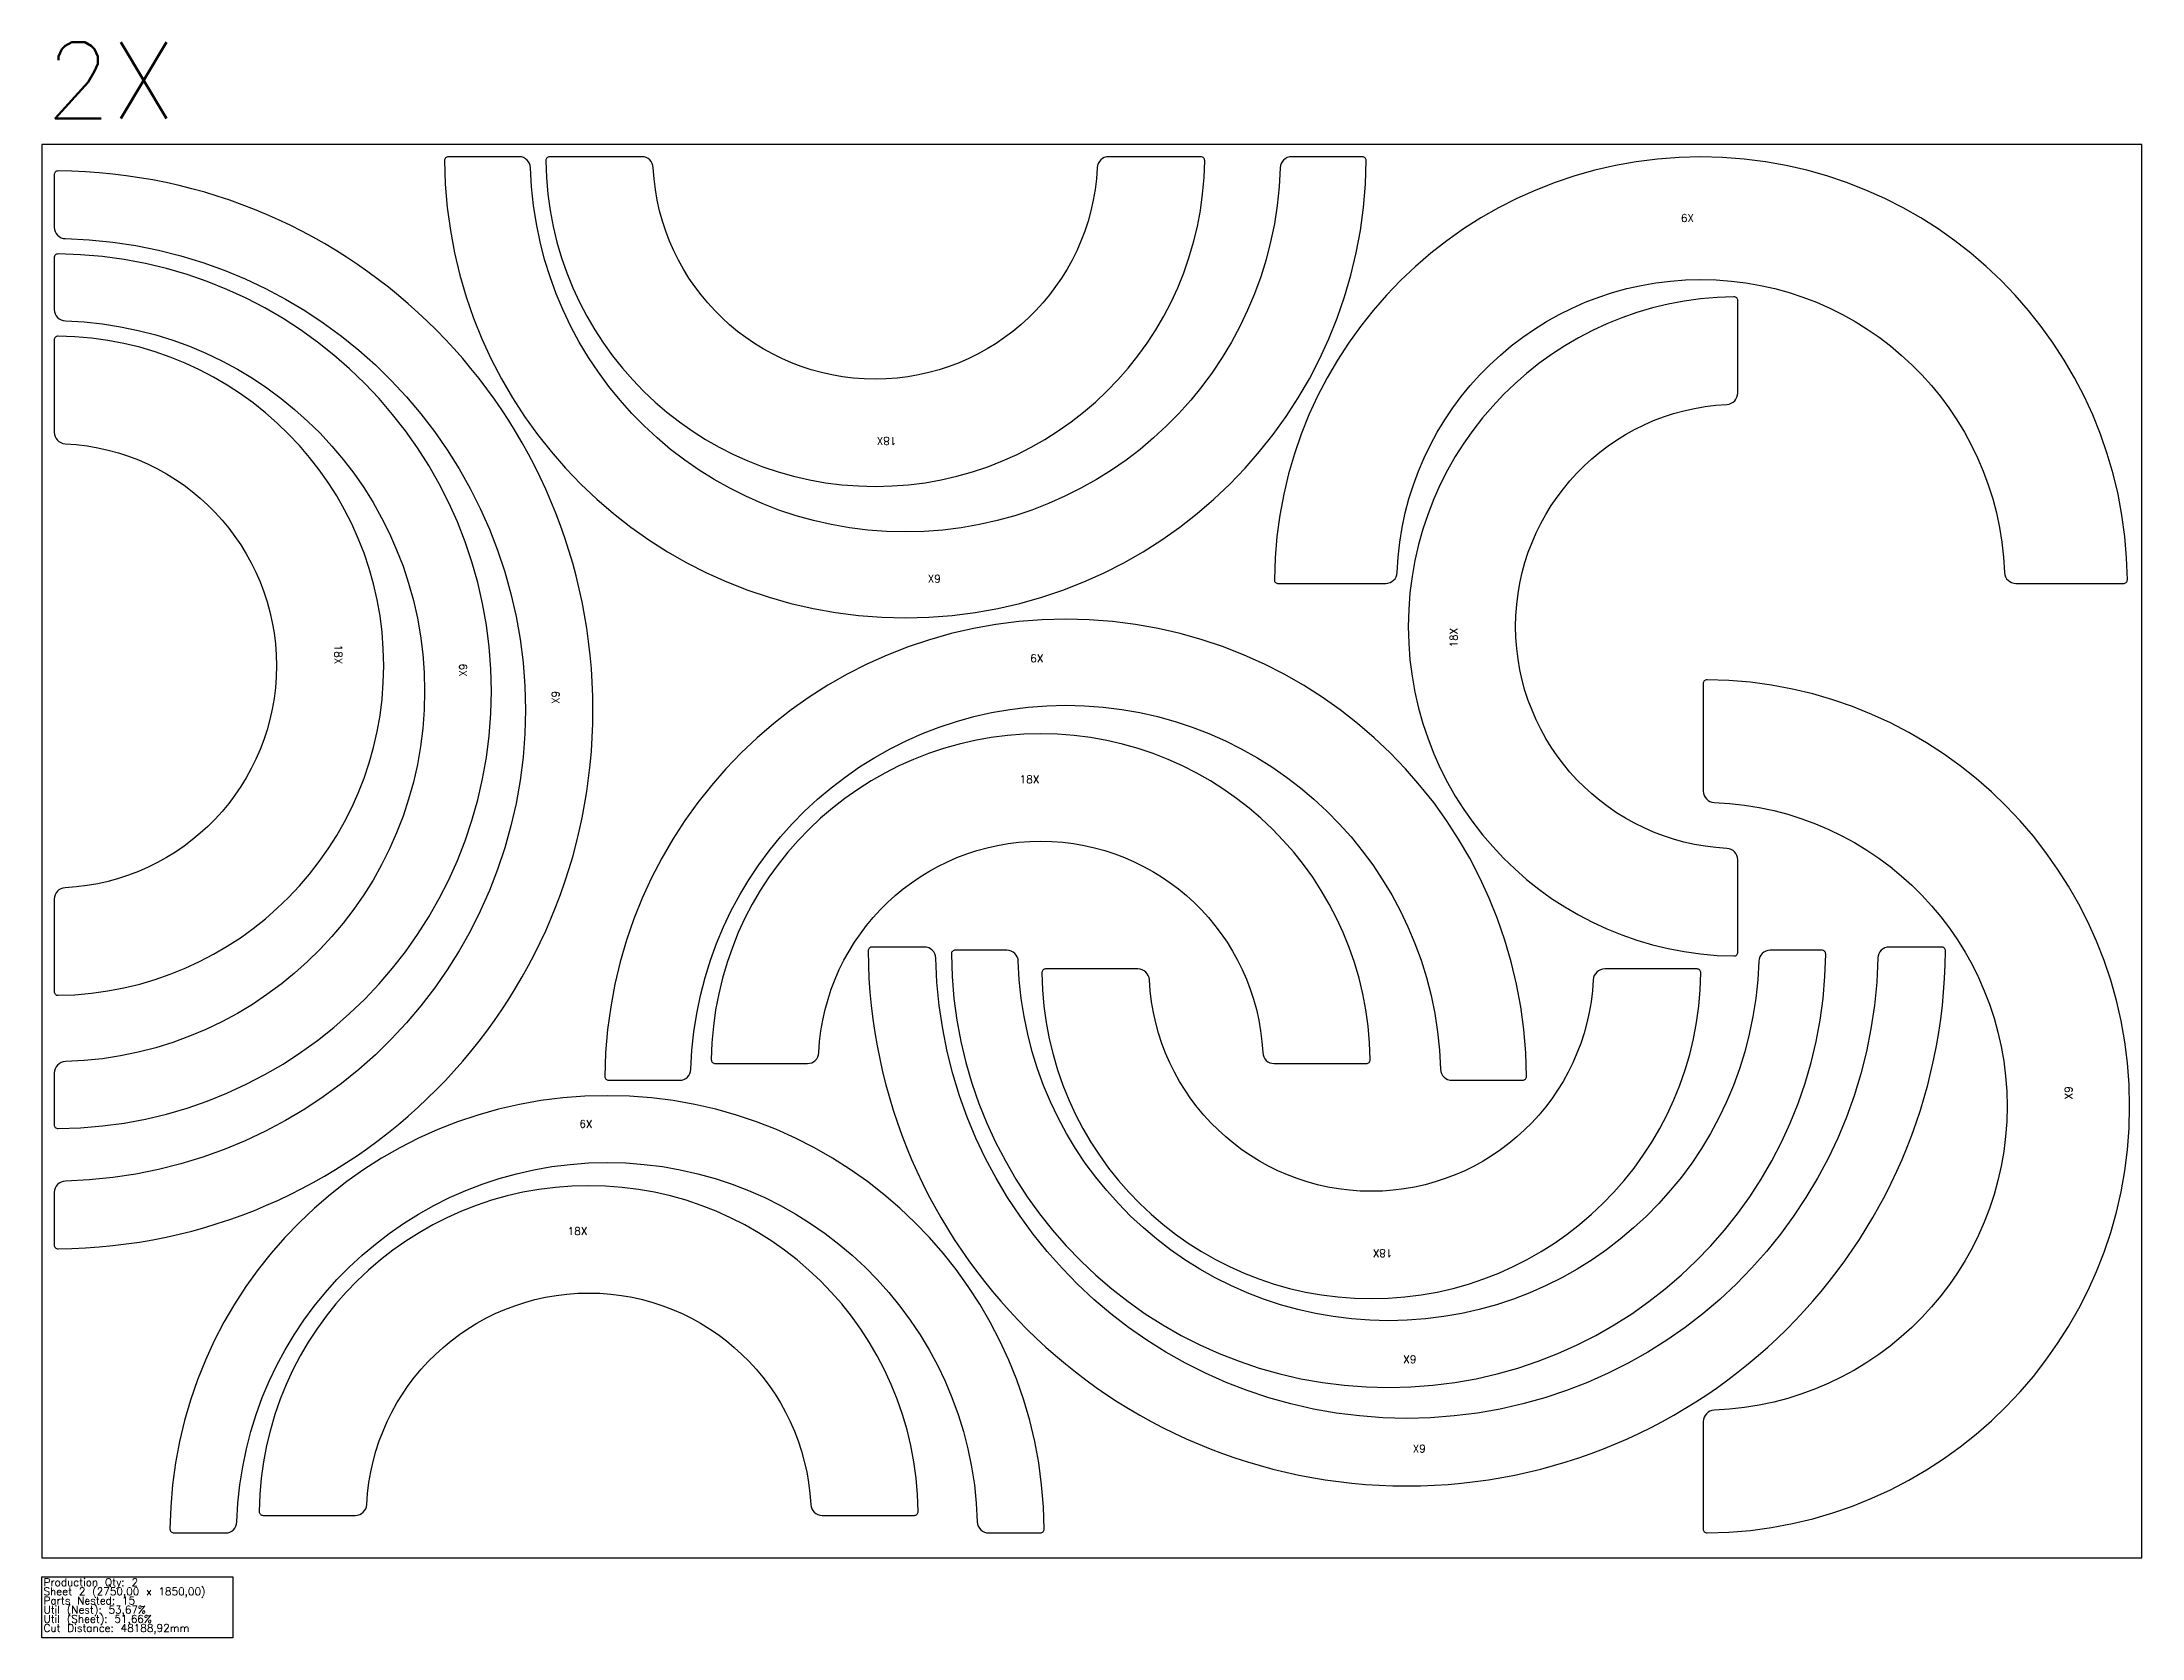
# Model space of a CAD drawing. Header units: millimetres. Extents: x 0 to 8488, y -105 to 2061.
# Drawn here: x 2888 to 5638, y -105 to 1984 of the extents above; entities that cross this region are included whole.
import ezdxf

# ---------------------------------------------------------------- set-up
doc = ezdxf.new("R2010")
doc.units = ezdxf.units.MM
for name, color, linetype in [('--NestedParts--', 7, 'Continuous'), ('sheet', 24, 'Continuous'), ('Stats', 7, 'Continuous'), ('Texto', 7, 'Continuous')]:
    doc.layers.add(name, color=color, linetype=linetype)
doc.styles.get("Standard").update_dxf_attribs({"font": 'txt.shx'})

msp = doc.modelspace()

# ---------------------------------------------------------------- linework, layer by layer
at = {"layer": '--NestedParts--', "color": 7}
for points in [[(2903.5, 1741.8, 0.407278), (2918.1, 1726.8, -0.976541), (2918.1, 493.1, 0.407278), (2903.5, 478.1), (2903.5, 409.5, 0.416306), (2908.5, 404.5, 0.992888), (2908.5, 1815.4, 0.416306), (2903.5, 1810.4)], [(4523.9, 1834, 0.405556), (4508.9, 1819.4, -0.970782), (3527.3, 1819.4, 0.405556), (3512.3, 1834), (3419.6, 1834, 0.416663), (3414.6, 1829, 0.99168), (4621.6, 1829, 0.416663), (4616.6, 1834)], [(4284.3, 1834, 0.399922), (4269.3, 1819.7, -0.952125), (3688, 1819.7, 0.399922), (3673, 1834), (3552.2, 1834, 0.417652), (3547.2, 1828.9, 0.988345), (4410.1, 1828.9, 0.417652), (4405.1, 1834)], [(4647.1, 1275.4, 0.403613), (4662.1, 1289.8, -0.964317), (5457.5, 1289.8, 0.403613), (5472.5, 1275.4), (5613.3, 1275.4, 0.416862), (5618.3, 1280.4, 0.991007), (4501.3, 1280.4, 0.416862), (4506.3, 1275.4)], [(2903.5, 1634.1, 0.405453), (2918.1, 1619.1, -0.970437), (2918.1, 649.5, 0.405453), (2903.5, 634.5), (2903.5, 566.8, 0.416797), (2908.5, 561.8, 0.991228), (2908.5, 1706.8, 0.416797), (2903.5, 1701.8)], [(5108.2, 913.7, 0.399922), (5094, 928.6, -0.952125), (5094, 1509.9, 0.399922), (5108.2, 1524.9), (5108.2, 1645.8, 0.417652), (5103.2, 1650.8, 0.988345), (5103.2, 787.8, 0.417652), (5108.2, 792.8)], [(2903.5, 1473.4, 0.399922), (2917.8, 1458.4, -0.952125), (2917.8, 877.1, 0.399922), (2903.5, 862.1), (2903.5, 741.3, 0.417652), (2908.6, 736.3, 0.988345), (2908.6, 1599.2, 0.417652), (2903.5, 1594.2)], [(3722.3, 625.1, 0.405556), (3737.3, 639.6, -0.970782), (4718.9, 639.6, 0.405556), (4733.9, 625.1), (4826.6, 625.1, 0.416663), (4831.6, 630.1, 0.99168), (3624.6, 630.1, 0.416663), (3629.6, 625.1)], [(5062.9, 1003.7, 0.403613), (5077.3, 988.7, -0.964317), (5077.3, 193.2, 0.403613), (5062.9, 178.2), (5062.9, 37.5, 0.416862), (5067.9, 32.5, 0.991007), (5067.9, 1149.4, 0.416862), (5062.9, 1144.4)], [(3889.8, 647, 0.399922), (3904.8, 661.3, -0.952125), (4486.1, 661.3, 0.399922), (4501.1, 647), (4621.9, 647, 0.417652), (4626.9, 652.1, 0.988345), (3764, 652.1, 0.417652), (3769, 647)], [(5306.6, 799.5, 0.407278), (5291.6, 784.9, -0.976541), (4057.9, 784.9, 0.407278), (4042.9, 799.5), (3974.3, 799.5, 0.416306), (3969.3, 794.5, 0.992888), (5380.2, 794.5, 0.416306), (5375.2, 799.5)], [(5150.6, 795.3, 0.405453), (5135.6, 780.8, -0.970437), (4166, 780.8, 0.405453), (4151, 795.3), (4083.3, 795.3, 0.416797), (4078.3, 790.3, 0.991228), (5223.3, 790.3, 0.416797), (5218.3, 795.3)], [(4933.9, 770.8, 0.399922), (4918.9, 756.5, -0.952125), (4337.6, 756.5, 0.399922), (4322.6, 770.8), (4201.8, 770.8, 0.417652), (4196.8, 765.7, 0.988345), (5059.8, 765.7, 0.417652), (5054.8, 770.8)], [(3127.8, 32.5, 0.405453), (3142.8, 47, -0.970437), (4112.3, 47, 0.405453), (4127.3, 32.5), (4195, 32.5, 0.416797), (4200, 37.5, 0.991228), (3055.1, 37.5, 0.416797), (3060.1, 32.5)], [(3297.9, 55.5, 0.399922), (3312.8, 69.8, -0.952125), (3894.1, 69.8, 0.399922), (3909.1, 55.5), (4030, 55.5, 0.417652), (4035, 60.6, 0.988345), (3172, 60.6, 0.417652), (3177, 55.5)]]:
    msp.add_lwpolyline(points, format="xyb", close=True, dxfattribs=at)
at = {"layer": 'sheet', "color": 7}
msp.add_lwpolyline([(2887.5, 0), (5637.5, 0), (5637.5, 1850), (2887.5, 1850)], close=True, dxfattribs=at)
at = {"layer": 'Stats', "color": 151}
msp.add_lwpolyline([(2887.5, -25), (3137.5, -25), (3137.5, -105), (2887.5, -105), (2887.5, -25)], close=True, dxfattribs=at)

# ---------------------------------------------------------------- texts
at = {"insert": (2892.1, 1984.2), "char_height": 100, "attachment_point": 1}
msp.add_mtext_dynamic_manual_height_columns('2X', width=265.409, gutter_width=1, heights=[0], dxfattribs=at)
at = {"layer": 'Stats', "color": 60}
for s, p in [('Production Qty: 2', (2889.5, -37)), ('Sheet 2 (2750,00 x 1850,00)', (2889.5, -49)), ('Parts Nested: 15', (2889.5, -61)), ('Util (Nest): 53,67%', (2889.5, -73)), ('Util (Sheet): 51,66%', (2889.5, -85)), ('Cut Distance: 48188,92mm', (2889.5, -97))]:
    msp.add_text(s, height=10, dxfattribs=at).set_placement(p)
at = {"layer": 'Texto', "color": 3, "char_height": 10, "width": 38.745, "attachment_point": 1}
for s, insert in [('6X', (5033.6, 1758.8)), ('6X', (4181.7, 1182.4)), ('18X', (4167.8, 1024.1)), ('6X', (3591.2, 573)), ('18X', (3575.9, 432.6))]:
    msp.add_mtext(s, dxfattribs=dict(at, insert=insert))
for s, insert, rotation in [('18X', (4006.3, 1456.9), 180), ('6X', (4064.5, 1276.6), 180), ('18X', (4731.2, 1191.6), 90), ('18X', (3280.6, 1195.4), 270), ('6X', (3444, 1170.7), 270), ('6X', (3565, 1134.9), 270), ('6X', (5546.3, 617.2), 270), ('18X', (4655.9, 393.7), 180), ('6X', (4687.2, 254.9), 180), ('6X', (4699.6, 138), 180)]:
    msp.add_mtext(s, dxfattribs=dict(at, insert=insert, rotation=rotation))

doc.saveas('drawing.dxf')
